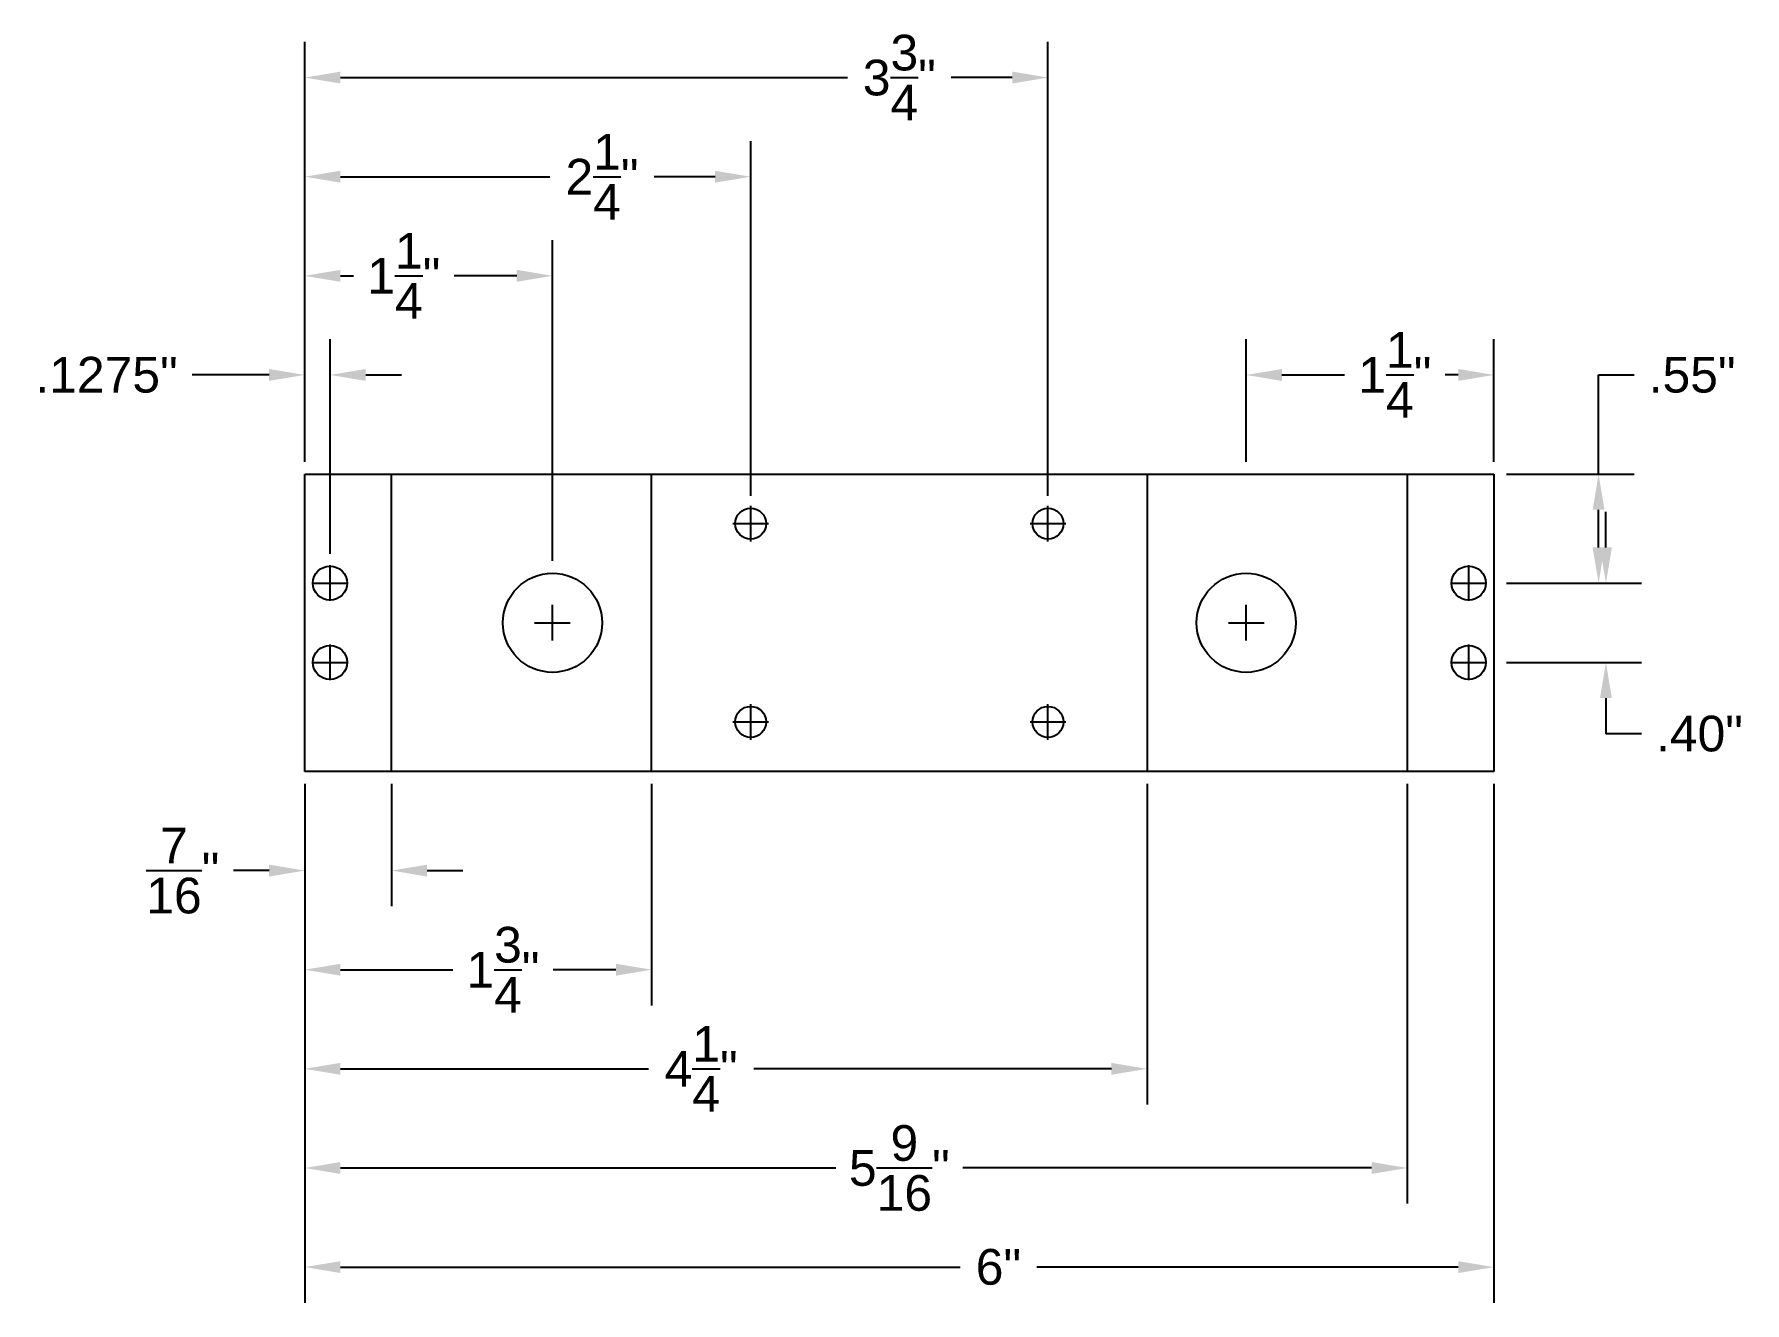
# Model space of a CAD drawing. Header units: inches. Extents: x 1.14 to 9.77, y 2.32 to 8.72.
import ezdxf

# ---------------------------------------------------------------- set-up
doc = ezdxf.new("R2010")
doc.units = ezdxf.units.IN
doc.header["$MEASUREMENT"] = 0
doc.styles.get("Standard").update_dxf_attribs({"font": 'arial.ttf'})
doc.dimstyles.get("Standard").update_dxf_attribs({"dimtxt": 0.18, "dimasz": 0.18, "dimexe": 0.18, "dimexo": 0.0625, "dimgap": 0.09, "dimtad": 0, "dimtih": 1, "dimtoh": 1, "dimdec": 4, "dimzin": 0, "dimdsep": 46, "dimlunit": 5, "dimtxsty": 'Standard', "dimcen": 0.09, "dimadec": 0, "dimazin": 0, "dimtfac": 1, "dimtdec": 4, "dimtofl": 0, "dimtmove": 0, "dimatfit": 3, "dimfxl": 1, "dimtolj": 1, "dimtzin": 0, "dimarcsym": 0})

# ---------------------------------------------------------------- blocks, each defined once
blk = doc.blocks.new('*D17')
at = {"color": 0, "lineweight": -2, "transparency": 16777216}
for p, q in [((2.5, 4.9375), (2.5, 4.32)), ((2.9375, 4.9375), (2.9375, 4.32)), ((2.32, 4.5), (2.14, 4.5)), ((3.1175, 4.5), (3.2975, 4.5))]:
    blk.add_line(p, q, dxfattribs=at)
at = {"color": 0, "transparency": 16777216}
for points in [[(2.32, 4.53), (2.32, 4.47), (2.5, 4.5)], [(3.1175, 4.53), (3.1175, 4.47), (2.9375, 4.5)]]:
    blk.add_solid(points, dxfattribs=at)
at = {"layer": 'Defpoints', "color": 0, "transparency": 16777216}
for p in [(2.5, 5), (2.9375, 5), (2.9375, 4.5)]:
    blk.add_point(p, dxfattribs=at)
at = {"color": 0, "transparency": 16777216, "insert": (1.8849, 4.5), "char_height": 0.18, "attachment_point": 5}
blk.add_mtext('\\A1;{\\H1.000000x;\\S7/16;}"', dxfattribs=at)
blk = doc.blocks.new('*D18')
at = {"color": 0, "lineweight": -2, "transparency": 16777216}
for p, q in [((2.5, 4.9375), (2.5, 3.82)), ((4.25, 4.9375), (4.25, 3.82)), ((2.68, 4), (3.2468, 4)), ((4.07, 4), (3.7532, 4))]:
    blk.add_line(p, q, dxfattribs=at)
at = {"color": 0, "transparency": 16777216}
for points in [[(2.68, 4.03), (2.68, 3.97), (2.5, 4)], [(4.07, 4.03), (4.07, 3.97), (4.25, 4)]]:
    blk.add_solid(points, dxfattribs=at)
at = {"layer": 'Defpoints', "color": 0, "transparency": 16777216}
for p in [(2.5, 5), (4.25, 5), (4.25, 4)]:
    blk.add_point(p, dxfattribs=at)
at = {"color": 0, "transparency": 16777216, "insert": (3.5, 4), "char_height": 0.18, "attachment_point": 5}
blk.add_mtext('\\A1;1{\\H1.000000x;\\S3/4;}"', dxfattribs=at)
blk = doc.blocks.new('*D19')
at = {"color": 0, "lineweight": -2, "transparency": 16777216}
for p, q in [((2.5, 4.9375), (2.5, 3.32)), ((6.75, 4.9375), (6.75, 3.32)), ((2.68, 3.5), (4.2347, 3.5)), ((6.57, 3.5), (4.7653, 3.5))]:
    blk.add_line(p, q, dxfattribs=at)
at = {"color": 0, "transparency": 16777216}
for points in [[(2.68, 3.53), (2.68, 3.47), (2.5, 3.5)], [(6.57, 3.53), (6.57, 3.47), (6.75, 3.5)]]:
    blk.add_solid(points, dxfattribs=at)
at = {"layer": 'Defpoints', "color": 0, "transparency": 16777216}
for p in [(2.5, 5), (6.75, 5), (6.75, 3.5)]:
    blk.add_point(p, dxfattribs=at)
at = {"color": 0, "transparency": 16777216, "insert": (4.5, 3.5), "char_height": 0.18, "attachment_point": 5}
blk.add_mtext('\\A1;4{\\H1.000000x;\\S1/4;}"', dxfattribs=at)
blk = doc.blocks.new('*D20')
at = {"color": 0, "lineweight": -2, "transparency": 16777216}
for p, q in [((2.5, 4.9375), (2.5, 2.82)), ((8.0625, 4.9375), (8.0625, 2.82)), ((2.68, 3), (5.1802, 3)), ((7.8825, 3), (5.8198, 3))]:
    blk.add_line(p, q, dxfattribs=at)
at = {"color": 0, "transparency": 16777216}
for points in [[(2.68, 3.03), (2.68, 2.97), (2.5, 3)], [(7.8825, 3.03), (7.8825, 2.97), (8.0625, 3)]]:
    blk.add_solid(points, dxfattribs=at)
at = {"layer": 'Defpoints', "color": 0, "transparency": 16777216}
for p in [(2.5, 5), (8.0625, 5), (8.0625, 3)]:
    blk.add_point(p, dxfattribs=at)
at = {"color": 0, "transparency": 16777216, "insert": (5.5, 3), "char_height": 0.18, "attachment_point": 5}
blk.add_mtext('\\A1;5{\\H1.000000x;\\S9/16;}"', dxfattribs=at)
blk = doc.blocks.new('*D23')
at = {"color": 0, "lineweight": -2, "transparency": 16777216}
for p, q in [((9.0279, 6.5), (9.0279, 7)), ((9.0279, 7), (9.2079, 7)), ((8.5625, 6.5), (9.2079, 6.5)), ((9.0279, 6.13), (9.0279, 6.32)), ((8.5625, 5.95), (9.2079, 5.95))]:
    blk.add_line(p, q, dxfattribs=at)
at = {"color": 0, "transparency": 16777216}
for points in [[(8.9979, 6.32), (9.0579, 6.32), (9.0279, 6.5)], [(8.9979, 6.13), (9.0579, 6.13), (9.0279, 5.95)]]:
    blk.add_solid(points, dxfattribs=at)
at = {"layer": 'Defpoints', "color": 0, "transparency": 16777216}
for p in [(8.5, 6.5), (8.5, 5.95), (9.0279, 5.95)]:
    blk.add_point(p, dxfattribs=at)
at = {"color": 0, "transparency": 16777216, "insert": (9.5, 7), "char_height": 0.18, "attachment_point": 5}
blk.add_mtext('\\A1;.55"', dxfattribs=at)
blk = doc.blocks.new('*D24')
at = {"color": 0, "lineweight": -2, "transparency": 16777216}
for p, q in [((9.0649, 6.13), (9.0649, 6.31)), ((8.5625, 5.95), (9.2449, 5.95)), ((8.5625, 5.55), (9.2449, 5.55)), ((9.0649, 5.37), (9.0649, 5.19)), ((9.2449, 5.19), (9.0649, 5.19))]:
    blk.add_line(p, q, dxfattribs=at)
at = {"color": 0, "transparency": 16777216}
for points in [[(9.0349, 6.13), (9.0949, 6.13), (9.0649, 5.95)], [(9.0349, 5.37), (9.0949, 5.37), (9.0649, 5.55)]]:
    blk.add_solid(points, dxfattribs=at)
at = {"layer": 'Defpoints', "color": 0, "transparency": 16777216}
for p in [(8.5, 5.95), (8.5, 5.55), (9.0649, 5.55)]:
    blk.add_point(p, dxfattribs=at)
at = {"color": 0, "transparency": 16777216, "insert": (9.537, 5.19), "char_height": 0.18, "attachment_point": 5}
blk.add_mtext('\\A1;.40"', dxfattribs=at)
blk = doc.blocks.new('*D25')
at = {"color": 0, "lineweight": -2, "transparency": 16777216}
for p, q in [((2.5, 6.5625), (2.5, 7.18)), ((2.6275, 6.0984), (2.6275, 7.18)), ((2.32, 7), (1.932, 7)), ((2.8075, 7), (2.9875, 7))]:
    blk.add_line(p, q, dxfattribs=at)
at = {"color": 0, "transparency": 16777216}
for points in [[(2.32, 7.03), (2.32, 6.97), (2.5, 7)], [(2.8075, 7.03), (2.8075, 6.97), (2.6275, 7)]]:
    blk.add_solid(points, dxfattribs=at)
at = {"layer": 'Defpoints', "color": 0, "transparency": 16777216}
for p in [(2.6275, 7), (2.5, 6.5), (2.6275, 6.0359)]:
    blk.add_point(p, dxfattribs=at)
at = {"color": 0, "transparency": 16777216, "insert": (1.5, 7), "char_height": 0.18, "attachment_point": 5}
blk.add_mtext('\\A1;.1275"', dxfattribs=at)
blk = doc.blocks.new('*D26')
at = {"color": 0, "lineweight": -2, "transparency": 16777216}
for p, q in [((2.5, 6.5625), (2.5, 7.68)), ((3.75, 6.0625), (3.75, 7.68)), ((2.68, 7.5), (2.7468, 7.5)), ((3.57, 7.5), (3.2532, 7.5))]:
    blk.add_line(p, q, dxfattribs=at)
at = {"color": 0, "transparency": 16777216}
for points in [[(2.68, 7.53), (2.68, 7.47), (2.5, 7.5)], [(3.57, 7.53), (3.57, 7.47), (3.75, 7.5)]]:
    blk.add_solid(points, dxfattribs=at)
at = {"layer": 'Defpoints', "color": 0, "transparency": 16777216}
for p in [(3.75, 7.5), (2.5, 6.5), (3.75, 6)]:
    blk.add_point(p, dxfattribs=at)
at = {"color": 0, "transparency": 16777216, "insert": (3, 7.5), "char_height": 0.18, "attachment_point": 5}
blk.add_mtext('\\A1;1{\\H1.000000x;\\S1/4;}"', dxfattribs=at)
blk = doc.blocks.new('*D27')
at = {"color": 0, "lineweight": -2, "transparency": 16777216}
for p, q in [((2.5, 4.9375), (2.5, 2.32)), ((8.5, 4.9375), (8.5, 2.32)), ((2.68, 2.5), (5.8061, 2.5)), ((8.32, 2.5), (6.1939, 2.5))]:
    blk.add_line(p, q, dxfattribs=at)
at = {"color": 0, "transparency": 16777216}
for points in [[(2.68, 2.53), (2.68, 2.47), (2.5, 2.5)], [(8.32, 2.53), (8.32, 2.47), (8.5, 2.5)]]:
    blk.add_solid(points, dxfattribs=at)
at = {"layer": 'Defpoints', "color": 0, "transparency": 16777216}
for p in [(2.5, 5), (8.5, 5), (8.5, 2.5)]:
    blk.add_point(p, dxfattribs=at)
at = {"color": 0, "transparency": 16777216, "insert": (6, 2.5), "char_height": 0.18, "attachment_point": 5}
blk.add_mtext('\\A1;6"', dxfattribs=at)
blk = doc.blocks.new('*D28')
at = {"color": 0, "lineweight": -2, "transparency": 16777216}
for p, q in [((2.5, 6.5625), (2.5, 8.18)), ((4.75, 6.3906), (4.75, 8.18)), ((2.68, 8), (3.7368, 8)), ((4.57, 8), (4.2632, 8))]:
    blk.add_line(p, q, dxfattribs=at)
at = {"color": 0, "transparency": 16777216}
for points in [[(2.68, 8.03), (2.68, 7.97), (2.5, 8)], [(4.57, 8.03), (4.57, 7.97), (4.75, 8)]]:
    blk.add_solid(points, dxfattribs=at)
at = {"layer": 'Defpoints', "color": 0, "transparency": 16777216}
for p in [(4.75, 8), (2.5, 6.5), (4.75, 6.3281)]:
    blk.add_point(p, dxfattribs=at)
at = {"color": 0, "transparency": 16777216, "insert": (4, 8), "char_height": 0.18, "attachment_point": 5}
blk.add_mtext('\\A1;2{\\H1.000000x;\\S1/4;}"', dxfattribs=at)
blk = doc.blocks.new('*D29')
at = {"color": 0, "lineweight": -2, "transparency": 16777216}
for p, q in [((2.5, 6.5625), (2.5, 8.68)), ((6.25, 6.3906), (6.25, 8.68)), ((2.68, 8.5), (5.2383, 8.5)), ((6.07, 8.5), (5.7617, 8.5))]:
    blk.add_line(p, q, dxfattribs=at)
at = {"color": 0, "transparency": 16777216}
for points in [[(2.68, 8.53), (2.68, 8.47), (2.5, 8.5)], [(6.07, 8.53), (6.07, 8.47), (6.25, 8.5)]]:
    blk.add_solid(points, dxfattribs=at)
at = {"layer": 'Defpoints', "color": 0, "transparency": 16777216}
for p in [(6.25, 8.5), (2.5, 6.5), (6.25, 6.3281)]:
    blk.add_point(p, dxfattribs=at)
at = {"color": 0, "transparency": 16777216, "insert": (5.5, 8.5), "char_height": 0.18, "attachment_point": 5}
blk.add_mtext('\\A1;3{\\H1.000000x;\\S3/4;}"', dxfattribs=at)
blk = doc.blocks.new('*D31')
at = {"color": 0, "lineweight": -2, "transparency": 16777216}
for p, q in [((7.25, 6.5625), (7.25, 7.18)), ((8.5, 6.5625), (8.5, 7.18)), ((7.43, 7), (7.7468, 7)), ((8.32, 7), (8.2532, 7))]:
    blk.add_line(p, q, dxfattribs=at)
at = {"color": 0, "transparency": 16777216}
for points in [[(7.43, 7.03), (7.43, 6.97), (7.25, 7)], [(8.32, 7.03), (8.32, 6.97), (8.5, 7)]]:
    blk.add_solid(points, dxfattribs=at)
at = {"layer": 'Defpoints', "color": 0, "transparency": 16777216}
for p in [(7.25, 7), (7.25, 6.5), (8.5, 6.5)]:
    blk.add_point(p, dxfattribs=at)
at = {"color": 0, "transparency": 16777216, "insert": (8, 7), "char_height": 0.18, "attachment_point": 5}
blk.add_mtext('\\A1;1{\\H1.000000x;\\S1/4;}"', dxfattribs=at)

msp = doc.modelspace()

# ---------------------------------------------------------------- linework, layer by layer
for p, q in [((2.5, 6.5), (8.5, 6.5)), ((2.5, 5), (2.5, 6.5)), ((2.9375, 5), (2.9375, 6.5)), ((4.25, 5), (4.25, 6.5)), ((6.75, 6.5), (6.75, 5)), ((8.0625, 6.5), (8.0625, 5)), ((8.5, 6.5), (8.5, 5)), ((4.75, 6.16), (4.75, 6.34)), ((6.25, 6.16), (6.25, 6.34)), ((4.66, 6.25), (4.84, 6.25)), ((6.16, 6.25), (6.34, 6.25)), ((2.6275, 5.86), (2.6275, 6.04)), ((8.3725, 5.86), (8.3725, 6.04)), ((2.5375, 5.95), (2.7175, 5.95)), ((8.2825, 5.95), (8.4625, 5.95)), ((3.75, 5.66), (3.75, 5.84)), ((7.25, 5.66), (7.25, 5.84)), ((3.66, 5.75), (3.84, 5.75)), ((7.16, 5.75), (7.34, 5.75)), ((2.6275, 5.46), (2.6275, 5.64)), ((8.3725, 5.46), (8.3725, 5.64)), ((2.5375, 5.55), (2.7175, 5.55)), ((8.2825, 5.55), (8.4625, 5.55)), ((4.75, 5.16), (4.75, 5.34)), ((6.25, 5.16), (6.25, 5.34)), ((4.66, 5.25), (4.84, 5.25)), ((6.16, 5.25), (6.34, 5.25)), ((8.5, 5), (2.5, 5))]:
    msp.add_line(p, q)
for centre, radius in [((4.75, 6.25), 0.078125), ((6.25, 6.25), 0.078125), ((2.6275, 5.95), 0.085938), ((3.75, 5.75), 0.25), ((7.25, 5.75), 0.25), ((8.3725, 5.95), 0.085938), ((2.6275, 5.55), 0.085938), ((8.3725, 5.55), 0.085938), ((4.75, 5.25), 0.078125), ((6.25, 5.25), 0.078125)]:
    msp.add_circle(centre, radius)

# ---------------------------------------------------------------- dimensions: what is measured, and where the dimension line sits
for base, p1, p2, picture, middle in [((6.25, 8.5), (2.5, 6.5), (6.25, 6.328125), '*D29', (5.5, 8.5)), ((4.75, 8), (2.5, 6.5), (4.75, 6.328125), '*D28', (4, 8)), ((3.75, 7.5), (2.5, 6.5), (3.75, 6), '*D26', (3, 7.5)), ((7.25, 7), (8.5, 6.5), (7.25, 6.5), '*D31', (8, 7)), ((2.9375, 4.5), (2.5, 5), (2.9375, 5), '*D17', (1.884857, 4.5)), ((4.25, 4), (2.5, 5), (4.25, 5), '*D18', (3.5, 4)), ((6.75, 3.5), (2.5, 5), (6.75, 5), '*D19', (4.5, 3.5)), ((8.0625, 3), (2.5, 5), (8.0625, 5), '*D20', (5.5, 3)), ((8.5, 2.5), (2.5, 5), (8.5, 5), '*D27', (6, 2.5))]:
    dim = msp.add_linear_dim(base=base, p1=p1, p2=p2, dimstyle='Standard', override={"dimpost": '"'})
    dim.commit()
    dim.dimension.update_dxf_attribs({"geometry": picture, "text_midpoint": middle, "dimtype": 160})
dim = msp.add_linear_dim(base=(2.6275, 7), p1=(2.5, 6.5), p2=(2.6275, 6.035938), text='.1275"', dimstyle='Standard', override={"dimpost": '"'})
dim.commit()
dim.dimension.update_dxf_attribs({"geometry": '*D25', "text_midpoint": (1.5, 7), "dimtype": 160})
for base, p1, p2, text, override, picture, middle in [((9.027899, 5.95), (8.5, 6.5), (8.5, 5.95), '.55"', {"dimpost": '"'}, '*D23', (9.5, 7)), ((9.064857, 5.55), (8.5, 5.95), (8.5, 5.55), '.40"', {"dimpost": '"', "dimtmove": 1}, '*D24', (9.5, 5.5))]:
    dim = msp.add_linear_dim(base=base, p1=p1, p2=p2, angle=90, text=text, dimstyle='Standard', override=override)
    dim.commit()
    dim.dimension.update_dxf_attribs({"geometry": picture, "text_midpoint": middle, "dimtype": 160})

doc.saveas('drawing.dxf')
